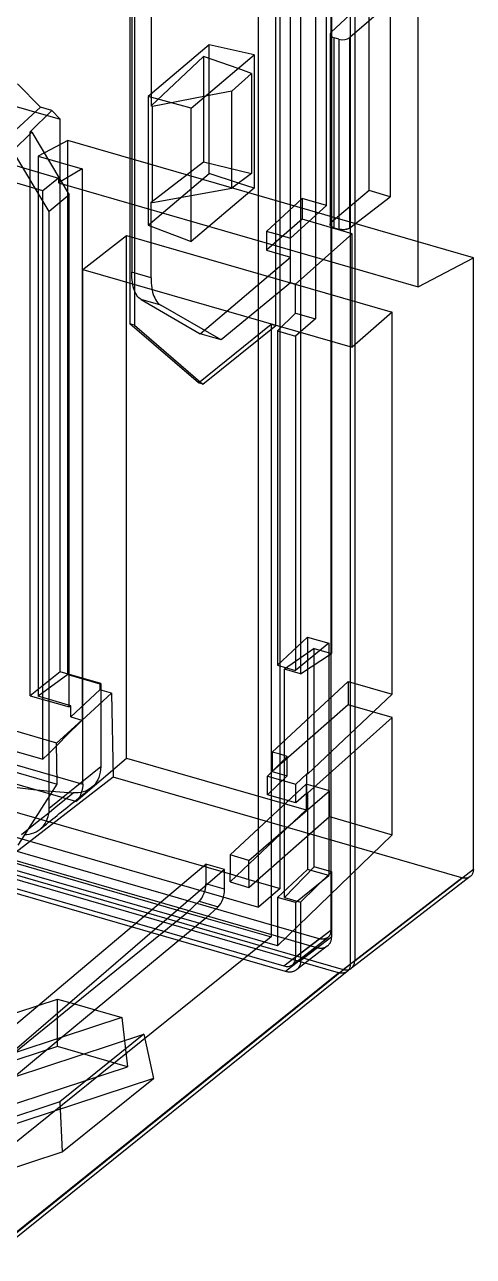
# Model space of a CAD drawing. Header units: millimetres. Extents: x 119 to 193, y -192 to -87.
# Drawn here: x 175.94 to 192.55, y -192.13 to -146.55 of the extents above; entities that cross this region are included whole.
import ezdxf

# ---------------------------------------------------------------- set-up
doc = ezdxf.new("R2010")
doc.units = ezdxf.units.MM
doc.layers.add('MAIN-1', color=7, linetype='Continuous')
doc.layers.add('MAIN-2', color=7, linetype='Continuous')

msp = doc.modelspace()

# ---------------------------------------------------------------- linework, layer by layer
at = {"layer": 'MAIN-1'}
for p, q in [((187.998, -104.63), (187.998, -181.324)), ((188.162, -104.497), (188.162, -181.206)), ((190.514, -156.249), (190.514, -131.112)), ((182.111, -149.647), (184.436, -147.672)), ((184.436, -147.672), (184.436, -152.607)), ((183.608, -149.008), (184.336, -148.353)), ((184.336, -148.353), (183.841, -148.177)), ((184.336, -148.353), (184.336, -152.064)), ((183.608, -149.008), (182.64, -149.197)), ((183.608, -152.596), (183.608, -149.008)), ((182.111, -154.579), (182.111, -149.646)), ((184.336, -152.064), (183.608, -152.596)), ((182.111, -152.869), (183.608, -152.596)), ((184.436, -152.607), (182.111, -154.579)), ((184.436, -152.607), (183.855, -152.415)), ((192.553, -155.177), (190.514, -154.588)), ((190.514, -156.249), (192.553, -155.177)), ((192.553, -177.814), (192.553, -155.177)), ((192.435, -178.077), (188.044, -181.469)), ((192.553, -177.814), (188.162, -181.206)), ((192.45, -178.064), (192.435, -178.077)), ((192.465, -178.05), (192.45, -178.064)), ((192.479, -178.035), (192.465, -178.05)), ((192.491, -178.019), (192.479, -178.035)), ((192.503, -178.002), (192.491, -178.019)), ((192.513, -177.984), (192.503, -178.002)), ((192.522, -177.965), (192.513, -177.984)), ((192.53, -177.946), (192.522, -177.965)), ((192.537, -177.926), (192.53, -177.946)), ((192.542, -177.905), (192.537, -177.926)), ((192.547, -177.884), (192.542, -177.905)), ((192.55, -177.862), (192.547, -177.884)), ((192.552, -177.838), (192.55, -177.862)), ((192.553, -177.814), (192.552, -177.838)), ((187.998, -181.324), (174.95, -191.817)), ((187.993, -181.388), (187.989, -181.408)), ((187.996, -181.367), (187.993, -181.388)), ((187.997, -181.346), (187.996, -181.367)), ((187.998, -181.324), (187.997, -181.346)), ((187.884, -181.585), (174.832, -192.08)), ((187.899, -181.572), (187.884, -181.584)), ((187.912, -181.559), (187.899, -181.572)), ((187.924, -181.545), (187.912, -181.559)), ((187.936, -181.53), (187.924, -181.545)), ((187.946, -181.515), (187.936, -181.53)), ((187.956, -181.498), (187.946, -181.515)), ((187.965, -181.481), (187.956, -181.498)), ((187.972, -181.464), (187.965, -181.481)), ((187.979, -181.446), (187.972, -181.464)), ((187.985, -181.427), (187.979, -181.446)), ((187.989, -181.408), (187.985, -181.427))]:
    msp.add_line(p, q, dxfattribs=at)
for start_param, end_param in [(-0.041721, 0.713556), (-0.339736, -0.041721)]:
    msp.add_ellipse((187.729, -181.081), major_axis=(0.327, -0.378), ratio=0.749492, start_param=start_param, end_param=end_param, dxfattribs=at)
at = {"layer": 'MAIN-2'}
for p, q in [((187.278, -105.126), (187.278, -180.067)), ((187.308, -169.823), (187.308, -105.258)), ((184.598, -179.206), (184.598, -105.594)), ((186.158, -106.246), (186.158, -170.571)), ((187.115, -153.242), (187.115, -128.097)), ((186.703, -128.746), (186.703, -157.438)), ((185.235, -157.686), (185.235, -129.183)), ((185.398, -154.346), (185.398, -129.12)), ((185.781, -156.105), (185.781, -129.545)), ((179.834, -138.021), (179.834, -157.624)), ((180.006, -138.072), (180.006, -157.674)), ((179.904, -138.276), (179.904, -155.707)), ((180.62, -144.887), (180.62, -149.561)), ((187.287, -146.832), (188.696, -145.517)), ((189.475, -145.742), (187.978, -147.031)), ((188.695, -152.692), (188.696, -145.517)), ((189.475, -145.742), (189.475, -152.917)), ((187.249, -146.906), (187.249, -153.944)), ((187.287, -146.832), (187.287, -153.875)), ((187.571, -147.088), (187.399, -147.039)), ((187.399, -154.069), (187.399, -147.039)), ((187.571, -147.088), (187.571, -154.119)), ((187.978, -154.075), (187.978, -147.031)), ((182.773, -147.297), (180.516, -149.215)), ((184.436, -147.672), (182.773, -147.297)), ((182.773, -152.06), (182.773, -147.298)), ((182.568, -147.726), (180.62, -149.561)), ((182.568, -147.726), (182.568, -151.628)), ((183.841, -148.177), (182.568, -147.726)), ((172.729, -148.742), (177.251, -150.047)), ((175.683, -148.743), (176.53, -149.605)), ((180.516, -149.215), (180.516, -153.975)), ((182.111, -149.646), (180.516, -149.215)), ((182.64, -149.197), (180.681, -149.581)), ((176.53, -149.605), (175.453, -150.596)), ((176.948, -149.725), (176.15, -150.519)), ((176.948, -149.725), (176.53, -149.605)), ((177.251, -150.047), (176.948, -149.725)), ((180.681, -149.581), (180.62, -149.56)), ((180.681, -153.129), (180.681, -149.58)), ((177.251, -170.494), (177.251, -150.047)), ((176.204, -150.535), (175.509, -151.225)), ((176.204, -150.535), (176.15, -150.519)), ((176.15, -171.383), (176.15, -150.519)), ((176.204, -150.535), (177.588, -152.843)), ((177.538, -150.842), (176.441, -151.42)), ((177.538, -170.604), (177.538, -150.842)), ((190.514, -154.588), (177.538, -150.842)), ((176.851, -153.463), (175.509, -151.225)), ((175.015, -151.595), (177.199, -152.226)), ((176.441, -151.42), (178.072, -151.891)), ((176.441, -151.42), (176.441, -171.404)), ((180.62, -153.114), (182.568, -151.628)), ((182.568, -151.628), (184.336, -152.064)), ((176.617, -152.696), (174.361, -152.045)), ((177.199, -152.226), (176.617, -152.696)), ((178.072, -151.891), (177.199, -152.405)), ((177.199, -152.226), (177.199, -152.405)), ((178.07, -151.89), (178.07, -172.287)), ((180.516, -153.975), (182.773, -152.06)), ((183.855, -152.415), (182.773, -152.06)), ((177.199, -152.405), (190.514, -156.249)), ((176.617, -173.736), (176.617, -152.696)), ((177.588, -152.843), (176.851, -153.463)), ((177.588, -171.798), (177.588, -152.843)), ((180.62, -155.914), (180.62, -153.115)), ((180.62, -153.115), (180.681, -153.129)), ((180.681, -153.129), (182.111, -152.869)), ((186.209, -152.98), (184.899, -154.202)), ((186.209, -152.98), (186.209, -153.754)), ((187.115, -153.242), (186.209, -152.98)), ((188.695, -152.692), (187.287, -153.875)), ((187.978, -154.075), (189.475, -152.917)), ((189.475, -152.917), (188.695, -152.692)), ((176.851, -175.546), (176.851, -153.463)), ((185.782, -154.456), (187.115, -153.242)), ((180.516, -153.975), (182.111, -154.579)), ((186.209, -153.754), (184.899, -154.894)), ((188.065, -154.29), (186.209, -153.754)), ((187.249, -153.943), (187.25, -153.932)), ((187.25, -153.953), (187.249, -153.943)), ((187.25, -153.932), (187.253, -153.92)), ((187.252, -153.963), (187.25, -153.953)), ((187.256, -153.973), (187.252, -153.963)), ((187.253, -153.92), (187.258, -153.909)), ((187.261, -153.983), (187.256, -153.973)), ((187.258, -153.909), (187.266, -153.897)), ((187.267, -153.992), (187.261, -153.983)), ((187.266, -153.897), (187.275, -153.886)), ((187.275, -154.001), (187.267, -153.992)), ((187.275, -153.886), (187.287, -153.875)), ((187.284, -154.01), (187.275, -154.001)), ((187.294, -154.019), (187.284, -154.01)), ((187.306, -154.028), (187.294, -154.019)), ((187.318, -154.035), (187.306, -154.028)), ((187.332, -154.043), (187.318, -154.035)), ((187.347, -154.05), (187.332, -154.043)), ((187.363, -154.057), (187.347, -154.05)), ((178.095, -155.609), (179.715, -154.358)), ((179.715, -173.688), (179.715, -154.358)), ((179.715, -154.358), (189.544, -157.195)), ((185.398, -154.346), (184.899, -154.202)), ((184.899, -154.202), (184.899, -154.894)), ((185.398, -154.346), (185.782, -154.456)), ((185.398, -155.038), (185.398, -154.346)), ((185.782, -155.149), (185.782, -154.456)), ((185.964, -156.158), (188.065, -154.29)), ((187.38, -154.063), (187.363, -154.057)), ((187.399, -154.069), (187.38, -154.063)), ((187.399, -154.069), (187.571, -154.119)), ((187.59, -154.124), (187.571, -154.119)), ((187.609, -154.128), (187.59, -154.124)), ((187.628, -154.132), (187.609, -154.128)), ((187.647, -154.134), (187.628, -154.132)), ((187.667, -154.137), (187.647, -154.134)), ((187.687, -154.138), (187.667, -154.137)), ((187.707, -154.14), (187.687, -154.138)), ((187.727, -154.14), (187.707, -154.14)), ((187.747, -154.14), (187.727, -154.14)), ((187.767, -154.139), (187.747, -154.14)), ((187.787, -154.138), (187.767, -154.139)), ((187.806, -154.135), (187.787, -154.138)), ((187.825, -154.133), (187.806, -154.135)), ((187.844, -154.129), (187.825, -154.133)), ((187.862, -154.125), (187.844, -154.129)), ((187.879, -154.121), (187.862, -154.125)), ((187.896, -154.116), (187.879, -154.121)), ((187.912, -154.11), (187.896, -154.116)), ((187.927, -154.104), (187.912, -154.11)), ((187.941, -154.098), (187.927, -154.104)), ((187.954, -154.091), (187.941, -154.098)), ((187.967, -154.083), (187.954, -154.091)), ((187.978, -154.075), (187.967, -154.083)), ((188.065, -158.487), (188.065, -154.29)), ((184.899, -154.894), (185.398, -155.038)), ((182.438, -157.99), (185.782, -155.149)), ((185.398, -155.038), (185.782, -155.149)), ((185.398, -173.552), (185.398, -155.038)), ((178.095, -174.658), (178.095, -155.609)), ((178.095, -155.609), (188.065, -158.487)), ((179.905, -155.807), (179.904, -155.707)), ((180.62, -155.915), (179.904, -155.707)), ((179.91, -155.903), (179.905, -155.807)), ((179.919, -155.995), (179.91, -155.903)), ((179.93, -156.083), (179.919, -155.995)), ((179.945, -156.168), (179.93, -156.083)), ((179.963, -156.248), (179.945, -156.168)), ((179.985, -156.323), (179.963, -156.248)), ((180.009, -156.393), (179.985, -156.323)), ((180.62, -155.914), (180.622, -156.015)), ((180.622, -156.015), (180.627, -156.111)), ((180.627, -156.111), (180.635, -156.203)), ((180.635, -156.203), (180.647, -156.292)), ((180.647, -156.292), (180.663, -156.376)), ((185.781, -156.105), (183.216, -158.215)), ((185.964, -156.158), (185.781, -156.105)), ((185.964, -157.225), (185.964, -156.158)), ((180.037, -156.458), (180.009, -156.393)), ((180.067, -156.517), (180.037, -156.458)), ((180.1, -156.571), (180.067, -156.517)), ((180.136, -156.618), (180.1, -156.571)), ((180.174, -156.659), (180.136, -156.618)), ((180.215, -156.695), (180.174, -156.659)), ((180.258, -156.724), (180.215, -156.695)), ((180.258, -156.724), (182.438, -157.99)), ((180.984, -156.934), (180.258, -156.724)), ((180.663, -156.376), (180.681, -156.456)), ((180.681, -156.456), (180.703, -156.531)), ((180.703, -156.531), (180.728, -156.601)), ((180.728, -156.601), (180.757, -156.666)), ((180.757, -156.666), (180.788, -156.726)), ((180.788, -156.726), (180.822, -156.779)), ((180.822, -156.779), (180.858, -156.827)), ((180.858, -156.827), (180.897, -156.869)), ((180.897, -156.869), (180.939, -156.904)), ((180.939, -156.904), (180.984, -156.934)), ((183.216, -158.215), (180.984, -156.934)), ((185.964, -157.225), (185.296, -157.883)), ((185.964, -157.225), (186.703, -157.438)), ((189.544, -157.195), (188.065, -158.487)), ((189.544, -171.33), (189.544, -157.195)), ((182.372, -159.8), (179.834, -157.624)), ((180.006, -157.674), (179.834, -157.624)), ((180.006, -157.674), (182.544, -159.85)), ((182.372, -159.8), (185.062, -157.636)), ((182.544, -159.85), (185.235, -157.686)), ((185.062, -157.636), (185.062, -180.311)), ((185.062, -157.636), (185.235, -157.686)), ((186.703, -157.438), (185.971, -158.077)), ((183.216, -158.215), (182.438, -157.99)), ((185.296, -157.883), (185.296, -170.251)), ((185.296, -157.883), (185.971, -158.077)), ((185.971, -158.077), (185.971, -170.446)), ((182.544, -159.85), (182.372, -159.8)), ((186.845, -180.375), (144.38, -168.116)), ((145.627, -167.956), (184.598, -179.206)), ((148.277, -167.797), (183.548, -177.979)), ((144.18, -168.411), (186.745, -180.699)), ((156.43, -168.404), (178.095, -174.658)), ((187.565, -181.633), (143.36, -168.872)), ((143.496, -168.745), (187.729, -181.514)), ((177.84, -175.299), (156.198, -169.051)), ((158.577, -169.289), (177.152, -174.651)), ((186.418, -169.218), (185.296, -170.251)), ((187.199, -169.443), (185.971, -170.446)), ((186.418, -169.218), (186.418, -174.288)), ((186.418, -169.218), (187.199, -169.443)), ((187.199, -169.443), (187.199, -178.037)), ((186.662, -169.641), (185.567, -170.399)), ((186.158, -170.571), (187.302, -169.827)), ((186.662, -177.714), (186.662, -169.641)), ((186.662, -169.641), (187.302, -169.827)), ((149.824, -170.139), (181.945, -179.412)), ((185.296, -170.251), (185.971, -170.446)), ((186.158, -170.571), (185.567, -170.399)), ((185.567, -178.853), (185.567, -170.399)), ((185.296, -180.639), (150.726, -170.66)), ((177.251, -170.494), (176.15, -171.383)), ((177.538, -170.604), (176.441, -171.404)), ((178.757, -170.928), (177.251, -170.494)), ((177.538, -170.604), (178.731, -170.948)), ((185.105, -173.467), (187.917, -170.86)), ((187.917, -170.86), (187.917, -171.725)), ((187.917, -170.86), (189.544, -171.33)), ((185.595, -181.587), (149.824, -171.261)), ((150.727, -171.335), (185.538, -181.384)), ((177.649, -172.165), (178.731, -171.17)), ((178.068, -172.286), (179.162, -171.294)), ((178.757, -170.928), (178.731, -170.948)), ((178.731, -170.948), (178.731, -171.17)), ((179.161, -171.294), (178.731, -171.17)), ((178.757, -170.928), (178.757, -174.005)), ((179.161, -171.294), (179.215, -174.397)), ((189.544, -171.33), (186.418, -174.288)), ((176.15, -171.383), (177.588, -171.798)), ((177.649, -171.753), (176.441, -171.404)), ((177.649, -171.753), (177.588, -171.798)), ((177.649, -172.165), (177.649, -171.753)), ((187.917, -171.725), (185.105, -174.191)), ((189.544, -172.194), (187.917, -171.725)), ((178.065, -172.286), (177.126, -173.135)), ((177.649, -172.165), (178.065, -172.285)), ((186.418, -174.994), (189.544, -172.194)), ((189.544, -176.525), (189.544, -172.194)), ((177.13, -173.137), (175.015, -172.526)), ((177.653, -172.7), (177.446, -172.907)), ((177.86, -172.493), (177.653, -172.7)), ((178.072, -172.287), (177.86, -172.493)), ((174.361, -173.084), (176.617, -173.736)), ((177.239, -173.114), (177.032, -173.322)), ((177.152, -174.651), (177.126, -173.135)), ((177.446, -172.907), (177.239, -173.114)), ((176.825, -173.529), (176.617, -173.736)), ((177.032, -173.322), (176.825, -173.529)), ((184.931, -174.36), (185.658, -173.627)), ((185.105, -173.467), (185.105, -174.191)), ((185.398, -173.552), (185.105, -173.467)), ((185.658, -173.627), (185.398, -173.552)), ((185.398, -174.276), (185.398, -173.552)), ((185.658, -174.351), (185.658, -173.627)), ((177.84, -175.299), (179.715, -173.688)), ((178.439, -174.262), (178.757, -174.005)), ((178.757, -174.005), (178.753, -174.11)), ((179.715, -173.688), (186.361, -175.606)), ((179.215, -174.397), (175.467, -177.29)), ((177.804, -174.776), (178.122, -174.519)), ((178.122, -174.519), (178.439, -174.262)), ((178.649, -174.492), (178.603, -174.575)), ((178.688, -174.404), (178.649, -174.492)), ((178.718, -174.311), (178.688, -174.404)), ((178.74, -174.212), (178.718, -174.311)), ((178.753, -174.11), (178.74, -174.212)), ((192.12, -178.122), (179.215, -174.397)), ((185.658, -174.351), (184.931, -175.045)), ((184.931, -175.045), (184.931, -174.36)), ((184.931, -174.36), (185.978, -174.662)), ((185.105, -174.191), (185.398, -174.276)), ((185.398, -174.276), (185.658, -174.351)), ((185.398, -178.513), (185.398, -174.276)), ((185.978, -174.662), (186.383, -174.278)), ((186.418, -174.288), (186.383, -174.278)), ((186.384, -174.984), (186.384, -174.278)), ((176.907, -175.027), (177.152, -174.651)), ((177.42, -175.236), (177.738, -174.979)), ((177.486, -175.032), (177.804, -174.776)), ((177.834, -174.982), (177.738, -174.979)), ((177.928, -174.977), (177.834, -174.982)), ((178.02, -174.964), (177.928, -174.977)), ((178.026, -175.008), (178.015, -175.034)), ((178.108, -174.942), (178.02, -174.964)), ((178.036, -174.981), (178.026, -175.008)), ((178.045, -174.954), (178.036, -174.981)), ((178.053, -174.926), (178.045, -174.954)), ((178.061, -174.899), (178.053, -174.926)), ((178.068, -174.871), (178.061, -174.899)), ((178.074, -174.844), (178.068, -174.871)), ((178.08, -174.817), (178.074, -174.844)), ((178.084, -174.79), (178.08, -174.817)), ((178.088, -174.763), (178.084, -174.79)), ((178.091, -174.737), (178.088, -174.763)), ((178.093, -174.711), (178.091, -174.737)), ((178.094, -174.684), (178.093, -174.711)), ((178.095, -174.658), (178.094, -174.684)), ((178.1, -175.04), (178.179, -174.975)), ((178.193, -174.913), (178.108, -174.942)), ((178.179, -174.975), (178.259, -174.911)), ((178.273, -174.877), (178.193, -174.913)), ((178.259, -174.911), (178.339, -174.847)), ((178.348, -174.833), (178.273, -174.877)), ((178.339, -174.847), (178.418, -174.782)), ((178.418, -174.783), (178.348, -174.833)), ((178.487, -174.721), (178.418, -174.783)), ((178.548, -174.651), (178.487, -174.721)), ((178.603, -174.575), (178.548, -174.651)), ((186.361, -174.653), (183.548, -177.277)), ((184.241, -177.477), (187.229, -174.903)), ((185.977, -175.348), (185.977, -174.663)), ((186.383, -174.984), (185.978, -175.348)), ((186.361, -174.653), (186.361, -175.606)), ((187.229, -174.903), (186.361, -174.653)), ((186.418, -174.994), (186.383, -174.984)), ((186.418, -174.994), (186.418, -177.812)), ((187.229, -175.857), (187.229, -174.903)), ((176.427, -175.781), (176.667, -175.404)), ((176.667, -175.404), (176.907, -175.027)), ((176.851, -175.546), (177.169, -175.289)), ((177.102, -175.493), (177.42, -175.236)), ((177.169, -175.289), (177.486, -175.032)), ((177.543, -175.49), (177.622, -175.426)), ((177.622, -175.426), (177.702, -175.361)), ((177.702, -175.361), (177.782, -175.297)), ((177.782, -175.297), (177.861, -175.233)), ((177.856, -175.285), (177.84, -175.299)), ((177.871, -175.27), (177.856, -175.285)), ((177.861, -175.233), (177.941, -175.168)), ((177.886, -175.254), (177.871, -175.27)), ((177.9, -175.236), (177.886, -175.254)), ((177.914, -175.218), (177.9, -175.236)), ((177.928, -175.198), (177.914, -175.218)), ((177.942, -175.178), (177.928, -175.198)), ((177.941, -175.168), (178.02, -175.104)), ((177.955, -175.156), (177.942, -175.178)), ((177.968, -175.133), (177.955, -175.156)), ((177.981, -175.11), (177.968, -175.133)), ((177.993, -175.085), (177.981, -175.11)), ((178.004, -175.06), (177.993, -175.085)), ((178.015, -175.034), (178.004, -175.06)), ((178.02, -175.104), (178.1, -175.04)), ((185.978, -175.348), (184.931, -175.045)), ((176.188, -176.158), (176.427, -175.781)), ((176.466, -176.006), (176.784, -175.75)), ((176.782, -175.945), (176.812, -175.851)), ((176.784, -175.75), (177.102, -175.493)), ((176.812, -175.851), (176.834, -175.753)), ((176.834, -175.753), (176.847, -175.651)), ((176.847, -175.651), (176.851, -175.546)), ((176.987, -175.939), (177.066, -175.875)), ((177.066, -175.875), (177.145, -175.812)), ((177.145, -175.812), (177.225, -175.747)), ((177.225, -175.747), (177.304, -175.683)), ((177.304, -175.683), (177.384, -175.619)), ((177.384, -175.619), (177.463, -175.554)), ((177.463, -175.554), (177.543, -175.49)), ((186.361, -175.606), (183.548, -178.275)), ((184.241, -178.475), (187.229, -175.857)), ((187.229, -175.857), (189.544, -176.525)), ((175.83, -176.52), (176.148, -176.263)), ((175.948, -176.536), (176.188, -176.158)), ((176.148, -176.263), (176.466, -176.006)), ((176.366, -176.418), (176.441, -176.374)), ((176.441, -176.374), (176.512, -176.323)), ((176.512, -176.323), (176.591, -176.259)), ((176.512, -176.323), (176.581, -176.261)), ((176.581, -176.261), (176.642, -176.192)), ((176.591, -176.259), (176.67, -176.195)), ((176.642, -176.192), (176.696, -176.116)), ((176.67, -176.195), (176.75, -176.131)), ((176.696, -176.116), (176.743, -176.034)), ((176.743, -176.034), (176.782, -175.945)), ((176.75, -176.131), (176.829, -176.067)), ((176.829, -176.067), (176.908, -176.003)), ((176.908, -176.003), (176.987, -175.939)), ((175.708, -176.913), (175.948, -176.536)), ((175.927, -176.523), (176.021, -176.518)), ((176.021, -176.518), (176.113, -176.504)), ((176.113, -176.504), (176.202, -176.483)), ((176.202, -176.483), (176.286, -176.454)), ((176.286, -176.454), (176.366, -176.418)), ((185.296, -180.639), (189.544, -176.525)), ((183.548, -177.277), (183.548, -177.979)), ((184.241, -177.477), (183.548, -177.277)), ((170.867, -187.544), (182.651, -177.617)), ((182.651, -177.617), (182.651, -178.347)), ((183.345, -177.817), (182.651, -177.617)), ((184.241, -178.179), (184.241, -177.477)), ((185.567, -178.853), (186.662, -177.714)), ((187.302, -177.897), (186.662, -177.714)), ((183.345, -177.817), (171.737, -187.795)), ((183.345, -178.547), (183.345, -177.817)), ((183.548, -177.979), (184.241, -178.179)), ((183.548, -178.275), (183.548, -177.979)), ((184.241, -178.179), (184.241, -178.475)), ((184.241, -178.179), (185.398, -178.513)), ((185.296, -178.845), (186.418, -177.812)), ((185.971, -179.04), (187.199, -178.037)), ((187.302, -177.897), (186.158, -179.022)), ((187.199, -178.037), (186.418, -177.812)), ((187.308, -180.298), (187.308, -177.893)), ((187.729, -181.514), (192.12, -178.122)), ((192.144, -178.129), (192.12, -178.122)), ((192.168, -178.134), (192.144, -178.129)), ((192.191, -178.137), (192.168, -178.134)), ((192.214, -178.139), (192.191, -178.137)), ((192.237, -178.14), (192.214, -178.139)), ((192.259, -178.14), (192.237, -178.14)), ((192.28, -178.138), (192.259, -178.14)), ((192.302, -178.135), (192.28, -178.138)), ((192.323, -178.13), (192.302, -178.135)), ((192.343, -178.124), (192.323, -178.13)), ((192.363, -178.117), (192.343, -178.124)), ((192.382, -178.109), (192.363, -178.117)), ((192.401, -178.1), (192.382, -178.109)), ((192.418, -178.089), (192.401, -178.1)), ((192.435, -178.077), (192.418, -178.089)), ((183.345, -178.547), (182.651, -178.347)), ((183.548, -178.275), (184.241, -178.475)), ((185.398, -178.513), (184.598, -179.206)), ((181.945, -179.412), (182.408, -178.988)), ((182.408, -178.988), (183.105, -179.189)), ((185.296, -178.845), (185.296, -180.639)), ((185.971, -179.04), (185.296, -178.845)), ((185.567, -178.853), (186.158, -179.022)), ((185.971, -179.04), (185.971, -181.076)), ((186.158, -179.022), (186.158, -181.187)), ((177.789, -182.788), (181.945, -179.412)), ((181.945, -179.412), (182.65, -179.615)), ((183.105, -179.189), (182.65, -179.615)), ((182.65, -179.615), (178.556, -183.009)), ((182.65, -179.615), (185.062, -180.311)), ((185.062, -180.311), (173.917, -189.273)), ((185.538, -181.384), (186.845, -180.375)), ((185.853, -181.339), (187.16, -180.33)), ((187.278, -180.067), (185.971, -181.076)), ((186.158, -181.187), (187.308, -180.298)), ((186.867, -180.38), (186.845, -180.375)), ((186.888, -180.385), (186.867, -180.38)), ((186.909, -180.388), (186.888, -180.385)), ((186.929, -180.391), (186.909, -180.388)), ((186.949, -180.392), (186.929, -180.391)), ((186.969, -180.392), (186.949, -180.392)), ((186.988, -180.392), (186.969, -180.392)), ((187.008, -180.39), (186.988, -180.392)), ((187.026, -180.387), (187.008, -180.39)), ((187.045, -180.383), (187.026, -180.387)), ((187.063, -180.379), (187.045, -180.383)), ((187.081, -180.373), (187.063, -180.379)), ((187.098, -180.366), (187.081, -180.373)), ((187.114, -180.358), (187.098, -180.366)), ((187.13, -180.35), (187.114, -180.358)), ((187.146, -180.34), (187.13, -180.35)), ((187.16, -180.33), (187.146, -180.34)), ((187.174, -180.318), (187.16, -180.33)), ((187.187, -180.306), (187.174, -180.318)), ((187.199, -180.293), (187.187, -180.306)), ((187.21, -180.279), (187.199, -180.293)), ((187.221, -180.265), (187.21, -180.279)), ((187.23, -180.25), (187.221, -180.265)), ((187.239, -180.234), (187.23, -180.25)), ((187.247, -180.218), (187.239, -180.234)), ((187.254, -180.201), (187.247, -180.218)), ((187.26, -180.184), (187.254, -180.201)), ((187.266, -180.166), (187.26, -180.184)), ((187.27, -180.147), (187.266, -180.166)), ((187.268, -180.494), (187.277, -180.472)), ((187.273, -180.128), (187.27, -180.147)), ((187.276, -180.108), (187.273, -180.128)), ((187.277, -180.088), (187.276, -180.108)), ((187.278, -180.067), (187.277, -180.088)), ((187.277, -180.472), (187.285, -180.45)), ((187.285, -180.45), (187.292, -180.426)), ((187.292, -180.426), (187.298, -180.402)), ((187.298, -180.402), (187.302, -180.377)), ((187.302, -180.377), (187.305, -180.352)), ((187.305, -180.352), (187.307, -180.325)), ((187.307, -180.325), (187.308, -180.298)), ((186.745, -180.699), (185.595, -181.587)), ((187.155, -180.64), (186.005, -181.529)), ((186.745, -180.699), (186.773, -180.706)), ((186.773, -180.706), (186.8, -180.712)), ((186.8, -180.712), (186.827, -180.716)), ((186.827, -180.716), (186.853, -180.72)), ((186.853, -180.72), (186.879, -180.721)), ((186.879, -180.721), (186.905, -180.722)), ((186.905, -180.722), (186.93, -180.721)), ((186.93, -180.721), (186.955, -180.719)), ((186.955, -180.719), (186.98, -180.715)), ((186.98, -180.715), (187.004, -180.71)), ((187.004, -180.71), (187.028, -180.704)), ((187.028, -180.704), (187.051, -180.697)), ((187.051, -180.697), (187.073, -180.688)), ((187.073, -180.688), (187.095, -180.678)), ((187.095, -180.678), (187.116, -180.666)), ((187.116, -180.666), (187.136, -180.654)), ((187.136, -180.654), (187.155, -180.64)), ((187.155, -180.64), (187.172, -180.626)), ((187.172, -180.626), (187.189, -180.61)), ((187.189, -180.61), (187.205, -180.593)), ((187.205, -180.593), (187.22, -180.575)), ((187.22, -180.575), (187.233, -180.556)), ((187.233, -180.556), (187.246, -180.536)), ((187.246, -180.536), (187.258, -180.516)), ((187.258, -180.516), (187.268, -180.494)), ((186.118, -181.383), (186.108, -181.404)), ((186.127, -181.361), (186.118, -181.383)), ((186.135, -181.338), (186.127, -181.361)), ((186.142, -181.314), (186.135, -181.338)), ((186.148, -181.29), (186.142, -181.314)), ((186.152, -181.266), (186.148, -181.29)), ((186.155, -181.24), (186.152, -181.266)), ((186.157, -181.214), (186.155, -181.24)), ((186.158, -181.187), (186.157, -181.214)), ((174.512, -192.129), (187.565, -181.633)), ((185.623, -181.594), (185.595, -181.587)), ((185.65, -181.6), (185.623, -181.594)), ((185.677, -181.605), (185.65, -181.6)), ((185.703, -181.608), (185.677, -181.605)), ((185.729, -181.61), (185.703, -181.608)), ((185.755, -181.61), (185.729, -181.61)), ((185.78, -181.609), (185.755, -181.61)), ((185.805, -181.607), (185.78, -181.609)), ((185.83, -181.603), (185.805, -181.607)), ((185.854, -181.598), (185.83, -181.603)), ((185.878, -181.592), (185.854, -181.598)), ((185.901, -181.585), (185.878, -181.592)), ((185.924, -181.576), (185.901, -181.585)), ((185.945, -181.566), (185.924, -181.576)), ((185.966, -181.555), (185.945, -181.566)), ((185.986, -181.542), (185.966, -181.555)), ((186.005, -181.529), (185.986, -181.542)), ((186.022, -181.514), (186.005, -181.529)), ((186.039, -181.498), (186.022, -181.514)), ((186.055, -181.481), (186.039, -181.498)), ((186.07, -181.463), (186.055, -181.481)), ((186.084, -181.445), (186.07, -181.463)), ((186.096, -181.425), (186.084, -181.445)), ((186.108, -181.404), (186.096, -181.425)), ((187.586, -181.639), (187.565, -181.633)), ((187.606, -181.643), (187.586, -181.639)), ((187.626, -181.646), (187.606, -181.643)), ((187.646, -181.649), (187.626, -181.646)), ((187.665, -181.65), (187.646, -181.649)), ((187.684, -181.651), (187.665, -181.65)), ((187.703, -181.65), (187.684, -181.651)), ((187.721, -181.649), (187.703, -181.65)), ((187.739, -181.647), (187.721, -181.649)), ((187.757, -181.643), (187.739, -181.647)), ((187.775, -181.639), (187.757, -181.643)), ((187.792, -181.634), (187.775, -181.639)), ((187.809, -181.628), (187.792, -181.634)), ((187.825, -181.621), (187.809, -181.628)), ((187.841, -181.613), (187.825, -181.621)), ((187.856, -181.604), (187.841, -181.613)), ((187.871, -181.595), (187.856, -181.604)), ((187.884, -181.584), (187.871, -181.595)), ((165.047, -186.601), (177.161, -182.606)), ((177.155, -184.363), (177.161, -182.606)), ((177.161, -182.606), (177.789, -182.788)), ((175.542, -184.614), (177.789, -182.788)), ((178.556, -183.009), (177.335, -184.022)), ((177.789, -182.788), (178.556, -183.009)), ((178.556, -183.009), (179.542, -183.294)), ((179.542, -183.294), (177.335, -184.022)), ((179.542, -183.294), (179.746, -185.111)), ((177.335, -184.022), (175.541, -184.613)), ((175.565, -185.489), (180.35, -183.911)), ((177.335, -184.022), (175.565, -185.489)), ((180.35, -183.911), (177.245, -186.408)), ((180.35, -183.911), (180.706, -185.548)), ((177.155, -184.363), (164.844, -188.423)), ((179.746, -185.111), (177.155, -184.363)), ((167.435, -189.171), (179.746, -185.111)), ((180.706, -185.548), (168.654, -189.523)), ((177.328, -188.265), (180.706, -185.548)), ((177.245, -186.408), (172.617, -187.935)), ((177.245, -186.408), (177.328, -188.265)), ((171.245, -190.271), (177.328, -188.265))]:
    msp.add_line(p, q, dxfattribs=at)
for centre, major_axis, ratio, start_param, end_param in [((187.549, -146.904), (-0.3, -0.003), 0.513044, -0.511406, -0.006512), ((187.549, -146.904), (-0.3, -0.003), 0.513044, -0.006512, 1.041937), ((187.721, -146.954), (-0.3, -0.003), 0.513044, 1.041943, 2.59528), ((169.838, -136.883), (-27.725, 32.014), 0.75, 2.067425, 2.501616), ((182.399, -178.563), (0.14, 0.48), 0.436283, -2.517508, -0.981618), ((183.097, -178.764), (-0.137, -0.481), 0.429738, 0.621759, 2.157649), ((185.538, -180.951), (-0.327, 0.378), 0.749492, 2.28503, 3.099872), ((185.538, -180.951), (-0.327, 0.378), 0.749492, 3.099872, 3.855157), ((187.729, -181.081), (0.327, -0.378), 0.749492, -0.856555, -0.339736)]:
    msp.add_ellipse(centre, major_axis=major_axis, ratio=ratio, start_param=start_param, end_param=end_param, dxfattribs=at)

doc.saveas('drawing.dxf')
